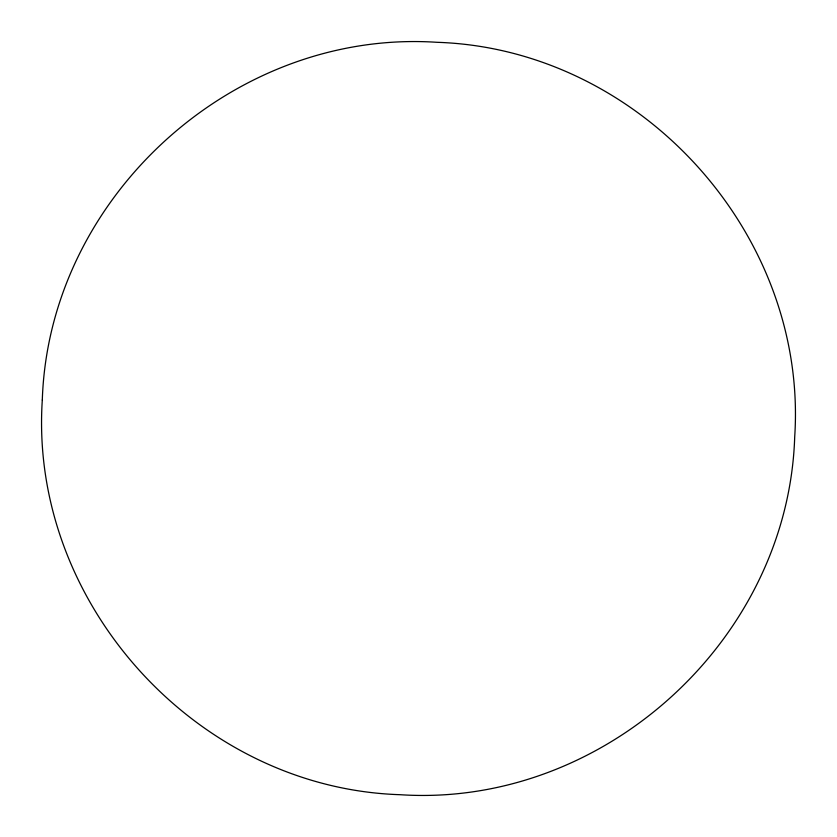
<?xml version="1.0" encoding="UTF-8"?>
<svg xmlns="http://www.w3.org/2000/svg" width="837" height="837" viewBox="0 0 837 837"><rect width="100%" height="100%" fill="white"/><g stroke="black" fill="none" stroke-linecap="round" stroke-linejoin="round"><path stroke-width="1.26" d="M42.3 400.023C28.887 602.922 196.768 788.161 400.023 794.7C602.922 808.113 788.161 640.232 794.7 436.977C808.113 234.078 640.232 48.839 436.977 42.3C234.078 28.887 48.839 196.768 42.3 400.023"/></g></svg>
